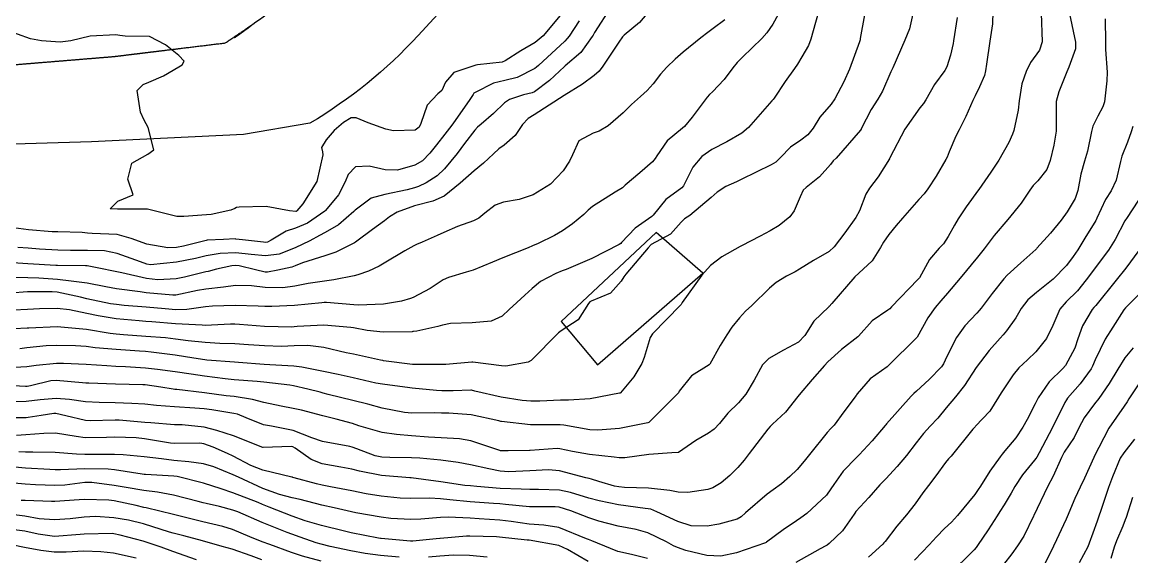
# Model space of a CAD drawing. Header units: metres. Extents: x 307586 to 320046, y 7427249 to 7434250.
# Drawn here: x 319449.4 to 319524.2, y 7429078.9 to 7429114.9 of the extents above; entities that cross this region are included whole.
import ezdxf

# ---------------------------------------------------------------- set-up
doc = ezdxf.new("R2010")
doc.units = ezdxf.units.M
doc.header["$MEASUREMENT"] = 0
for name, color, linetype in [('Curvas de Nivel 1m', 11, 'Continuous'), ('Curvas de Nivel 5m', 15, 'Continuous'), ('Edificações', 30, 'Continuous'), ('Vias Primárias', 230, 'Continuous')]:
    doc.layers.add(name, color=color, linetype=linetype)

msp = doc.modelspace()

# ---------------------------------------------------------------- linework, layer by layer
at = {"layer": 'Curvas de Nivel 1m', "flags": 128}
for points, elevation in [([(319491.911, 7429115.931), (319491.057, 7429114.915), (319490.024, 7429114.078), (319489.908, 7429113.952), (319489.654, 7429113.591), (319488.593, 7429111.971), (319488.331, 7429111.642), (319487.994, 7429111.359), (319487.206, 7429110.766), (319485.973, 7429110), (319483.96, 7429108.699), (319483.552, 7429108.439), (319483.173, 7429108.038), (319482.683, 7429107.301), (319481.932, 7429106.654), (319481.58, 7429106.402), (319481.208, 7429106.057), (319480.548, 7429105.432), (319479.911, 7429104.927), (319478.966, 7429104.084), (319477.894, 7429103.204), (319477.134, 7429102.864), (319475.887, 7429102.558), (319474.731, 7429102.137), (319474.212, 7429101.81), (319473.874, 7429101.558), (319473.058, 7429100.965), (319471.996, 7429100.169), (319471.911, 7429100.111), (319471.852, 7429100.071), (319470.588, 7429099.44), (319469.843, 7429099.179), (319468.345, 7429098.719), (319467.836, 7429098.502), (319467.625, 7429098.432), (319466.685, 7429098.231), (319465.982, 7429098.088), (319465.831, 7429098.094), (319465.165, 7429098.25), (319464.08, 7429098.511), (319463.836, 7429098.54), (319463.585, 7429098.523), (319462.535, 7429098.283), (319461.98, 7429098.139), (319461.83, 7429098.099), (319460.39, 7429097.739), (319459.823, 7429097.636), (319458.584, 7429097.566), (319457.823, 7429097.648), (319456.155, 7429098.03), (319455.829, 7429098.102), (319454.499, 7429098.38), (319453.941, 7429098.495), (319453.834, 7429098.504), (319453.722, 7429098.503), (319451.834, 7429098.526), (319451.715, 7429098.53), (319449.835, 7429098.641), (319448.138, 7429098.757)], 826), ([(319489.136, 7429115.964), (319488.026, 7429114.26), (319487.925, 7429114.08), (319487.874, 7429113.981), (319487.094, 7429112.908), (319486.058, 7429111.999), (319486.026, 7429111.976), (319486.002, 7429111.954), (319484.999, 7429111.004), (319483.976, 7429110.241), (319483.831, 7429110.175), (319483.244, 7429110.037), (319482.289, 7429109.728), (319481.968, 7429109.509), (319481.226, 7429108.791), (319480.388, 7429108.066), (319480.147, 7429107.871), (319479.947, 7429107.661), (319479.258, 7429106.755), (319478.763, 7429106.087), (319477.912, 7429105.055), (319477.422, 7429104.591), (319476.686, 7429104.112), (319476.16, 7429103.858), (319475.899, 7429103.774), (319475.401, 7429103.631), (319473.895, 7429103.314), (319472.974, 7429103.077), (319471.884, 7429102.274), (319471.839, 7429102.215), (319471.806, 7429102.171), (319470.778, 7429101.272), (319469.861, 7429100.75), (319469.494, 7429100.56), (319468.84, 7429100.205), (319467.848, 7429099.728), (319466.765, 7429099.31), (319465.842, 7429099.188), (319464.875, 7429099.287), (319463.844, 7429099.389), (319462.78, 7429099.344), (319461.842, 7429099.179), (319461.133, 7429099.004), (319459.837, 7429098.751), (319458.087, 7429098.588), (319457.836, 7429098.621), (319457.409, 7429098.772), (319455.843, 7429099.35), (319454.991, 7429099.52), (319453.845, 7429099.549), (319452.702, 7429099.544), (319451.845, 7429099.575), (319450.619, 7429099.648), (319449.846, 7429099.702), (319449.155, 7429099.749)], 827), ([(319500.404, 7429115.47), (319500.038, 7429114.803), (319499.643, 7429114.222), (319499.297, 7429113.841), (319498.01, 7429112.596), (319497.643, 7429112.227), (319497.345, 7429111.867), (319496.775, 7429111.089), (319495.978, 7429110.25), (319495.788, 7429110.071), (319495.616, 7429109.885), (319494.598, 7429108.539), (319494.091, 7429107.908), (319493.952, 7429107.791), (319492.916, 7429106.947), (319492.23, 7429105.927), (319492.117, 7429105.742), (319491.927, 7429105.525), (319491.072, 7429104.778), (319490.087, 7429103.948), (319489.992, 7429103.859), (319489.901, 7429103.782), (319489.426, 7429103.485), (319487.888, 7429102.524), (319487.598, 7429102.27), (319487.306, 7429101.986), (319486.531, 7429101.336), (319485.866, 7429100.866), (319485.319, 7429100.55), (319484.22, 7429100.024), (319483.851, 7429099.863), (319483.552, 7429099.735), (319481.843, 7429099.043), (319481.144, 7429098.753), (319479.835, 7429098.231), (319479.364, 7429098.077), (319478.188, 7429097.734), (319477.825, 7429097.56), (319476.938, 7429096.987), (319475.807, 7429096.372), (319475.628, 7429096.3), (319475.023, 7429096.132), (319473.801, 7429095.928), (319472.11, 7429095.856), (319471.8, 7429095.875), (319469.959, 7429096.031), (319469.801, 7429096.037), (319469.638, 7429096.029), (319467.799, 7429095.846), (319466.272, 7429095.762), (319465.798, 7429095.767), (319465.344, 7429095.793), (319463.799, 7429095.834), (319462.283, 7429095.8), (319461.797, 7429095.747), (319460.537, 7429095.561), (319459.795, 7429095.553), (319459.083, 7429095.608), (319457.797, 7429095.72), (319456.31, 7429095.843), (319455.798, 7429095.896), (319455.393, 7429095.961), (319453.802, 7429096.297), (319453.382, 7429096.394), (319451.808, 7429096.733), (319451.456, 7429096.766), (319449.808, 7429096.751), (319449.503, 7429096.739), (319447.805, 7429096.597)], 824), ([(319520.052, 7429115.511), (319520.449, 7429113.586), (319520.446, 7429113.158), (319520.006, 7429111.907), (319519.873, 7429111.592), (319519.327, 7429110.255), (319519.155, 7429109.602), (319519.136, 7429108.774), (319519.156, 7429107.602), (319518.995, 7429106.656), (319518.731, 7429105.608), (319518.518, 7429105.017), (319517.912, 7429104.254), (319517.601, 7429103.93), (319517.382, 7429103.625), (319516.788, 7429102.737), (319515.883, 7429101.64), (319514.971, 7429100.549), (319514.285, 7429099.664), (319513.847, 7429099.094), (319512.686, 7429097.677), (319511.823, 7429096.664), (319511.369, 7429096.142), (319510.985, 7429095.698), (319510.492, 7429095.013), (319509.783, 7429093.71), (319507.806, 7429091.739), (319507.783, 7429091.72), (319507.762, 7429091.705), (319506.602, 7429090.9), (319505.735, 7429089.879), (319505.688, 7429089.806), (319505.656, 7429089.761), (319504.824, 7429088.667), (319504.17, 7429087.775), (319503.955, 7429087.533), (319503.708, 7429087.27), (319502.51, 7429085.798), (319502.154, 7429085.335), (319501.677, 7429084.771), (319501.188, 7429084.297), (319500.641, 7429083.82), (319500.07, 7429083.415), (319499.656, 7429083.118), (319498.196, 7429081.852), (319497.909, 7429081.586), (319497.636, 7429081.43), (319496.402, 7429081.102), (319495.629, 7429080.948), (319494.536, 7429080.984), (319493.634, 7429081.279), (319492.218, 7429081.921), (319491.811, 7429082.094), (319491.645, 7429082.126), (319491.435, 7429082.142), (319489.647, 7429082.399), (319488.344, 7429082.664), (319487.652, 7429082.846), (319486.414, 7429083.234), (319485.657, 7429083.391), (319484.251, 7429083.42), (319483.657, 7429083.419), (319483.074, 7429083.446), (319481.657, 7429083.502), (319480.095, 7429083.629), (319479.659, 7429083.666), (319479.292, 7429083.709), (319477.661, 7429083.951), (319476.487, 7429084.112), (319475.664, 7429084.208), (319475.565, 7429084.219), (319473.665, 7429084.378), (319472.173, 7429084.667), (319471.669, 7429084.79), (319470.914, 7429084.934), (319469.673, 7429085.152), (319468.917, 7429085.443), (319467.856, 7429086.217), (319467.684, 7429086.313), (319467.571, 7429086.335), (319465.683, 7429086.263), (319465.661, 7429086.262), (319463.695, 7429087.041), (319462.558, 7429087.419), (319461.703, 7429087.626), (319460.23, 7429087.78), (319459.705, 7429087.798), (319458.124, 7429087.917), (319457.707, 7429087.954), (319455.971, 7429088.096), (319455.709, 7429088.102), (319454.026, 7429088.067), (319453.708, 7429088.093), (319452.393, 7429088.403), (319451.714, 7429088.552), (319451.573, 7429088.552), (319450.715, 7429088.42), (319449.855, 7429088.284), (319449.711, 7429088.272), (319447.906, 7429088.261)], 817), ([(319514.881, 7429115.658), (319514.855, 7429114.843), (319514.681, 7429113.66), (319514.46, 7429112.116), (319514.386, 7429111.664), (319514.306, 7429111.358), (319513.987, 7429110.594), (319513.681, 7429109.969), (319513.538, 7429109.674), (319513.056, 7429108.585), (319512.6, 7429107.684), (319512.381, 7429107.253), (319511.938, 7429106.196), (319511.79, 7429105.836), (319511.719, 7429105.692), (319511.05, 7429104.564), (319510.493, 7429103.704), (319510.238, 7429103.369), (319509.896, 7429102.984), (319508.787, 7429101.726), (319508.367, 7429101.241), (319507.866, 7429100.622), (319507.5, 7429100.102), (319507.306, 7429099.745), (319506.75, 7429098.845), (319505.835, 7429098.009), (319505.564, 7429097.764), (319504.02, 7429095.983), (319503.846, 7429095.78), (319503.831, 7429095.761), (319503.812, 7429095.742), (319502.82, 7429094.773), (319502.207, 7429093.804), (319501.778, 7429093.368), (319500.766, 7429092.827), (319499.767, 7429092.253), (319499.361, 7429091.836), (319498.782, 7429090.81), (319498.219, 7429089.853), (319497.727, 7429089.275), (319497.02, 7429088.567), (319496.458, 7429087.873), (319496.095, 7429087.491), (319495.703, 7429087.234), (319494.854, 7429086.73), (319493.683, 7429085.934), (319493.659, 7429085.925), (319493.227, 7429085.907), (319491.682, 7429085.795), (319490.059, 7429085.566), (319489.679, 7429085.571), (319489.34, 7429085.616), (319487.681, 7429085.793), (319486.543, 7429085.991), (319485.686, 7429086.173), (319485.502, 7429086.185), (319483.683, 7429086.059), (319483.65, 7429086.054), (319482.215, 7429086.042), (319481.683, 7429086.043), (319481.645, 7429086.05), (319479.692, 7429086.707), (319478.934, 7429086.842), (319477.695, 7429086.921), (319476.845, 7429086.959), (319475.697, 7429087.052), (319474.683, 7429087.146), (319473.7, 7429087.273), (319472.144, 7429087.726), (319471.708, 7429087.869), (319470.602, 7429088.181), (319469.715, 7429088.405), (319468.278, 7429088.771), (319467.72, 7429088.903), (319466.899, 7429089.051), (319465.724, 7429089.306), (319464.971, 7429089.493), (319463.727, 7429089.691), (319463.204, 7429089.751), (319461.729, 7429089.943), (319459.872, 7429090.169), (319459.732, 7429090.18), (319459.613, 7429090.193), (319458.793, 7429090.324), (319457.735, 7429090.483), (319457.581, 7429090.495), (319455.735, 7429090.526), (319453.943, 7429090.594), (319453.735, 7429090.602), (319453.505, 7429090.623), (319451.737, 7429090.786), (319451.386, 7429090.764), (319449.995, 7429090.427), (319449.784, 7429090.378), (319449.732, 7429090.371), (319449.672, 7429090.37), (319448.019, 7429090.456)], 819), ([(319506.258, 7429115.55), (319506.032, 7429114.333), (319505.94, 7429113.846), (319505.923, 7429113.762), (319505.89, 7429113.63), (319505.219, 7429111.772), (319504.836, 7429110.931), (319504.226, 7429109.786), (319503.969, 7429109.424), (319503.225, 7429108.533), (319502.758, 7429107.802), (319502.405, 7429107.348), (319501.945, 7429106.991), (319501.241, 7429106.516), (319500.562, 7429105.824), (319500.241, 7429105.514), (319499.925, 7429105.32), (319498.928, 7429104.835), (319497.91, 7429104.326), (319497.589, 7429104.182), (319496.871, 7429103.87), (319496.287, 7429103.488), (319495.895, 7429103.13), (319494.447, 7429101.902), (319494.095, 7429101.691), (319493.876, 7429101.46), (319493.141, 7429100.64), (319491.853, 7429099.946), (319491.643, 7429099.725), (319490.126, 7429097.947), (319490, 7429097.779), (319489.826, 7429097.469), (319489.107, 7429096.667), (319487.805, 7429096.124), (319487.707, 7429096.078), (319487.623, 7429095.982), (319486.92, 7429094.861), (319485.784, 7429094.133), (319485.595, 7429094.003), (319483.764, 7429092.124), (319483.559, 7429092.023), (319482.05, 7429091.755), (319481.759, 7429091.762), (319479.812, 7429092.02), (319479.762, 7429092.024), (319477.992, 7429091.864), (319477.759, 7429091.854), (319476.029, 7429091.848), (319475.759, 7429091.869), (319473.797, 7429092.115), (319473.762, 7429092.118), (319473.603, 7429092.152), (319471.767, 7429092.549), (319471.287, 7429092.656), (319469.771, 7429093.003), (319468.699, 7429093.133), (319467.772, 7429093.113), (319466.916, 7429093.084), (319465.772, 7429093.11), (319464.701, 7429093.184), (319463.773, 7429093.249), (319462.77, 7429093.283), (319461.773, 7429093.333), (319460.624, 7429093.452), (319459.775, 7429093.565), (319459.103, 7429093.647), (319457.777, 7429093.758), (319456.264, 7429093.869), (319455.778, 7429093.902), (319455.365, 7429093.954), (319453.78, 7429094.21), (319451.794, 7429094.398), (319449.901, 7429094.309), (319449.781, 7429094.301), (319448.023, 7429094.213)], 822), ([(319486.041, 7429115.789), (319484.557, 7429114.022), (319484.018, 7429113.572), (319483.048, 7429113.004), (319482.006, 7429112.336), (319481.808, 7429112.249), (319480.147, 7429112.069), (319480.017, 7429112.055), (319478.538, 7429111.549), (319477.985, 7429110.9), (319477.738, 7429110.34), (319477.457, 7429110.105), (319476.739, 7429109.338), (319476.324, 7429108.116), (319476.205, 7429107.861), (319475.946, 7429107.659), (319474.464, 7429107.623), (319473.947, 7429107.729), (319472.776, 7429108.162), (319471.956, 7429108.502), (319471.632, 7429108.497), (319471.107, 7429108.178), (319470.48, 7429107.65), (319469.935, 7429107.015), (319469.631, 7429106.491), (319469.688, 7429106.194), (319469.717, 7429105.989), (319469.299, 7429104.199), (319468.359, 7429102.685), (319467.949, 7429102.219), (319467.914, 7429102.188), (319467.882, 7429102.181), (319467.455, 7429102.224), (319465.886, 7429102.517), (319464.081, 7429102.463), (319463.885, 7429102.445), (319463.769, 7429102.386), (319463.508, 7429102.274), (319462.187, 7429101.978), (319461.878, 7429101.948), (319460.338, 7429101.843), (319459.876, 7429101.838), (319457.883, 7429102.34), (319455.907, 7429102.335), (319455.883, 7429102.34), (319455.864, 7429102.342), (319455.371, 7429102.368), (319455.888, 7429102.863), (319456.934, 7429103.308), (319456.562, 7429104.353), (319456.837, 7429105.427), (319457.92, 7429106.041), (319458.325, 7429106.334), (319457.946, 7429107.847), (319457.675, 7429108.343), (319457.43, 7429108.874), (319457.185, 7429110.348), (319457.588, 7429110.735), (319457.981, 7429110.894), (319458.981, 7429111.333), (319459.997, 7429111.926), (319460.238, 7429112.069), (319460.363, 7429112.306), (319460.007, 7429112.704), (319459.113, 7429113.423), (319458.019, 7429113.985), (319456.375, 7429114), (319456.02, 7429114.043), (319455.748, 7429114.092), (319454.019, 7429114.004), (319452.731, 7429113.687), (319452.011, 7429113.593), (319450.753, 7429113.681), (319450.014, 7429113.821), (319448.26, 7429114.456)], 829), ([(319518.125, 7429115.545), (319518.193, 7429113.617), (319518.017, 7429113.054), (319517.418, 7429112.217), (319517.116, 7429111.629), (319516.843, 7429110.778), (319516.663, 7429109.633), (319516.595, 7429109.006), (319516.289, 7429107.637), (319516.199, 7429107.389), (319515.945, 7429106.837), (319515.289, 7429105.65), (319514.741, 7429104.837), (319513.933, 7429103.67), (319513.902, 7429103.628), (319513.081, 7429102.488), (319512.54, 7429101.683), (319512.297, 7429101.265), (319511.865, 7429100.491), (319511.548, 7429100.003), (319511.266, 7429099.696), (319510.611, 7429098.937), (319509.929, 7429097.709), (319509.891, 7429097.651), (319509.832, 7429097.587), (319508.041, 7429095.737), (319507.934, 7429095.616), (319507.81, 7429095.517), (319506.739, 7429094.81), (319505.819, 7429093.76), (319505.801, 7429093.741), (319505.783, 7429093.729), (319504.665, 7429092.88), (319503.765, 7429092.031), (319503.527, 7429091.784), (319502.695, 7429090.849), (319501.814, 7429089.809), (319501.732, 7429089.704), (319500.892, 7429088.648), (319500.024, 7429087.827), (319499.863, 7429087.677), (319499.71, 7429087.495), (319498.46, 7429085.848), (319498.122, 7429085.417), (319497.679, 7429084.905), (319497.15, 7429084.383), (319496.562, 7429083.871), (319495.998, 7429083.539), (319495.658, 7429083.437), (319494.327, 7429083.222), (319493.656, 7429083.247), (319493.106, 7429083.356), (319491.659, 7429083.53), (319490.041, 7429083.564), (319489.659, 7429083.602), (319489.368, 7429083.662), (319488.306, 7429083.97), (319487.814, 7429084.127), (319487.665, 7429084.162), (319487.431, 7429084.216), (319485.67, 7429084.691), (319484.928, 7429084.75), (319483.67, 7429084.683), (319482.257, 7429084.629), (319481.669, 7429084.669), (319480.902, 7429084.826), (319479.673, 7429085.099), (319478.842, 7429085.25), (319477.676, 7429085.397), (319476.253, 7429085.539), (319475.677, 7429085.572), (319474.234, 7429085.578), (319473.678, 7429085.611), (319473.242, 7429085.71), (319472.01, 7429086.165), (319471.685, 7429086.289), (319471.523, 7429086.334), (319469.69, 7429086.669), (319468.979, 7429086.916), (319467.701, 7429087.402), (319466.247, 7429087.692), (319465.706, 7429087.796), (319464.553, 7429088.252), (319463.959, 7429088.501), (319463.716, 7429088.562), (319462.224, 7429088.791), (319461.719, 7429088.863), (319461.093, 7429088.923), (319459.72, 7429089.005), (319458.496, 7429089.104), (319457.721, 7429089.175), (319456.839, 7429089.232), (319455.722, 7429089.273), (319454.639, 7429089.294), (319453.722, 7429089.341), (319452.631, 7429089.494), (319451.725, 7429089.577), (319450.665, 7429089.479), (319449.722, 7429089.363), (319448.614, 7429089.339)], 818), ([(319503.16, 7429115.799), (319502.916, 7429114.925), (319502.609, 7429113.804), (319502.451, 7429113.374), (319502.011, 7429112.605), (319501.707, 7429112.112), (319501.51, 7429111.815), (319500.875, 7429110.936), (319500.132, 7429109.828), (319500.062, 7429109.739), (319499.971, 7429109.641), (319498.4, 7429107.853), (319497.949, 7429107.454), (319496.937, 7429106.876), (319495.938, 7429106.368), (319495.266, 7429105.89), (319494.662, 7429105.159), (319494.033, 7429103.908), (319493.902, 7429103.768), (319492.833, 7429102.981), (319491.973, 7429101.929), (319491.93, 7429101.881), (319491.882, 7429101.845), (319490.756, 7429101.055), (319489.855, 7429100.078), (319489.795, 7429100.01), (319489.695, 7429099.952), (319487.843, 7429099.014), (319486.111, 7429098.273), (319485.835, 7429098.169), (319485.414, 7429098.006), (319484.394, 7429097.451), (319483.817, 7429096.995), (319483.321, 7429096.524), (319482.784, 7429096.04), (319482.281, 7429095.563), (319481.794, 7429095.113), (319481.059, 7429094.788), (319479.789, 7429094.674), (319478.309, 7429094.613), (319477.787, 7429094.507), (319477.464, 7429094.425), (319476.038, 7429094.117), (319475.825, 7429094.077), (319475.782, 7429094.075), (319475.735, 7429094.073), (319473.782, 7429094.032), (319472.697, 7429094.161), (319471.785, 7429094.33), (319471.595, 7429094.361), (319469.786, 7429094.51), (319467.982, 7429094.414), (319467.785, 7429094.392), (319467.621, 7429094.385), (319465.785, 7429094.411), (319464.086, 7429094.566), (319463.786, 7429094.584), (319463.481, 7429094.578), (319461.785, 7429094.499), (319461.576, 7429094.502), (319459.786, 7429094.606), (319458.18, 7429094.728), (319457.787, 7429094.762), (319457.335, 7429094.797), (319455.789, 7429094.948), (319454.556, 7429095.143), (319453.792, 7429095.309), (319452.644, 7429095.552), (319451.795, 7429095.633), (319450.603, 7429095.614), (319449.794, 7429095.577), (319448.874, 7429095.525)], 823), ([(319522.445, 7429115.168), (319522.464, 7429113.566), (319522.479, 7429113.105), (319522.583, 7429111.564), (319522.568, 7429110.991), (319522.404, 7429109.566), (319522.303, 7429109.233), (319521.963, 7429108.615), (319521.608, 7429107.922), (319521.523, 7429107.574), (319521.27, 7429106.247), (319521.053, 7429105.579), (319520.806, 7429104.695), (319520.608, 7429103.583), (319520.431, 7429103.051), (319519.889, 7429102.16), (319519.475, 7429101.596), (319518.76, 7429100.717), (319517.854, 7429099.699), (319517.816, 7429099.658), (319517.775, 7429099.621), (319516.762, 7429098.713), (319515.835, 7429097.874), (319515.618, 7429097.642), (319514.83, 7429096.643), (319514.086, 7429095.657), (319513.966, 7429095.503), (319513.808, 7429095.331), (319512.994, 7429094.472), (319512.417, 7429093.68), (319511.77, 7429092.397), (319511.558, 7429091.899), (319511.413, 7429091.693), (319510.594, 7429090.858), (319509.738, 7429090.056), (319509.554, 7429089.894), (319509.374, 7429089.715), (319507.714, 7429087.86), (319507.659, 7429087.795), (319507.612, 7429087.741), (319506.744, 7429086.709), (319505.861, 7429085.758), (319505.777, 7429085.674), (319505.69, 7429085.593), (319504.79, 7429084.655), (319504.151, 7429083.775), (319503.964, 7429083.473), (319503.656, 7429083.04), (319502.332, 7429081.8), (319501.929, 7429081.515), (319501.636, 7429081.325), (319500.736, 7429080.709), (319499.613, 7429079.867), (319499.595, 7429079.849), (319499.558, 7429079.831), (319497.606, 7429079.153), (319496.537, 7429078.937), (319495.604, 7429078.976), (319494.176, 7429079.325), (319493.609, 7429079.508), (319493.34, 7429079.634), (319492.874, 7429079.911), (319491.622, 7429080.514), (319490.825, 7429080.738), (319489.628, 7429080.962), (319488.306, 7429081.297), (319487.636, 7429081.522), (319486.42, 7429081.992), (319485.645, 7429082.24), (319485.383, 7429082.266), (319483.645, 7429082.265), (319482.025, 7429082.422), (319481.647, 7429082.458), (319481.217, 7429082.484), (319479.648, 7429082.604), (319478.282, 7429082.723), (319477.65, 7429082.798), (319476.905, 7429082.853), (319475.65, 7429082.831), (319474.931, 7429082.846), (319473.651, 7429082.975), (319472.64, 7429083.142), (319471.655, 7429083.343), (319470.237, 7429083.604), (319469.658, 7429083.724), (319469.281, 7429083.818), (319467.768, 7429084.218), (319467.689, 7429084.246), (319467.663, 7429084.255), (319467.619, 7429084.265), (319465.668, 7429084.732), (319464.864, 7429085.055), (319463.677, 7429085.668), (319463.274, 7429085.862), (319462.315, 7429086.281), (319461.686, 7429086.515), (319461.426, 7429086.554), (319459.686, 7429086.533), (319459.448, 7429086.552), (319457.69, 7429086.845), (319457.134, 7429086.903), (319455.692, 7429086.948), (319455.124, 7429086.936), (319453.691, 7429086.916), (319453.086, 7429086.995), (319451.695, 7429087.223), (319450.906, 7429087.206), (319449.693, 7429087.107), (319449.05, 7429087.082)], 816), ([(319509.525, 7429115.718), (319509.251, 7429114.506), (319508.945, 7429113.726), (319508.13, 7429111.864), (319508.072, 7429111.739), (319508.049, 7429111.693), (319508.001, 7429111.589), (319507.437, 7429110.29), (319507.118, 7429109.749), (319506.671, 7429109.048), (319506.009, 7429107.759), (319505.99, 7429107.722), (319505.952, 7429107.655), (319504.307, 7429105.784), (319504.123, 7429105.594), (319503.926, 7429105.356), (319503.19, 7429104.521), (319502.284, 7429103.806), (319502.095, 7429103.614), (319501.897, 7429103.175), (319501.481, 7429102.22), (319501.19, 7429101.817), (319500.464, 7429101.234), (319499.869, 7429100.877), (319499.186, 7429100.517), (319497.924, 7429099.859), (319497.853, 7429099.824), (319496.603, 7429099.115), (319495.839, 7429098.527), (319495.251, 7429097.889), (319493.936, 7429096.03), (319493.858, 7429095.909), (319493.837, 7429095.885), (319493.812, 7429095.856), (319491.932, 7429093.928), (319491.78, 7429093.673), (319491.365, 7429092.335), (319491.215, 7429091.935), (319490.673, 7429091.017), (319489.773, 7429089.95), (319489.749, 7429089.933), (319489.733, 7429089.925), (319489.705, 7429089.923), (319487.729, 7429089.545), (319486.278, 7429089.444), (319485.727, 7429089.449), (319484.347, 7429089.394), (319483.727, 7429089.393), (319483.139, 7429089.441), (319481.729, 7429089.667), (319479.955, 7429090.068), (319479.734, 7429090.119), (319479.679, 7429090.125), (319478.502, 7429090.088), (319477.733, 7429090.083), (319477.375, 7429090.104), (319475.735, 7429090.264), (319475.576, 7429090.282), (319473.739, 7429090.524), (319473.281, 7429090.605), (319471.745, 7429090.951), (319470.75, 7429091.178), (319469.751, 7429091.395), (319468.292, 7429091.674), (319467.756, 7429091.747), (319466.148, 7429091.845), (319465.757, 7429091.87), (319464.035, 7429091.99), (319463.759, 7429092.01), (319461.895, 7429092.155), (319461.761, 7429092.171), (319461.021, 7429092.297), (319459.765, 7429092.494), (319458.128, 7429092.696), (319457.767, 7429092.73), (319457.352, 7429092.759), (319455.768, 7429092.863), (319454.371, 7429092.99), (319453.763, 7429093.064), (319453.036, 7429093.125), (319451.764, 7429093.147), (319451.067, 7429093.113), (319449.761, 7429092.987), (319449.275, 7429092.923)], 821), ([(319486.982, 7429115.042), (319486.316, 7429113.997), (319486.186, 7429113.834), (319486.02, 7429113.671), (319484.259, 7429112.026), (319484.125, 7429111.904), (319484, 7429111.815), (319482.81, 7429111.223), (319481.987, 7429111.015), (319481.21, 7429110.832), (319479.975, 7429110.208), (319479.895, 7429110.15), (319479.836, 7429110.072), (319479.617, 7429109.723), (319478.469, 7429108.092), (319478.255, 7429107.788), (319477.942, 7429107.382), (319477.369, 7429106.668), (319476.934, 7429106.11), (319476.432, 7429105.601), (319475.915, 7429105.301), (319474.744, 7429104.971), (319473.911, 7429104.984), (319472.83, 7429105.245), (319471.913, 7429105.199), (319471.414, 7429104.668), (319471.218, 7429104.177), (319470.763, 7429103.312), (319469.883, 7429102.234), (319469.837, 7429102.191), (319468.679, 7429101.4), (319467.865, 7429101.056), (319467.228, 7429100.86), (319466.219, 7429100.236), (319465.977, 7429100.114), (319465.851, 7429100.093), (319465.714, 7429100.105), (319464.303, 7429100.263), (319463.854, 7429100.321), (319463.802, 7429100.323), (319463.02, 7429100.278), (319461.906, 7429100.236), (319461.852, 7429100.227), (319460.307, 7429099.846), (319459.847, 7429099.757), (319459.262, 7429099.733), (319457.849, 7429099.978), (319456.801, 7429100.351), (319455.857, 7429100.627), (319454.157, 7429100.686), (319453.856, 7429100.708), (319453.482, 7429100.768), (319451.857, 7429100.797), (319451.467, 7429100.803), (319449.858, 7429100.941), (319448.531, 7429101.121)], 828), ([(319525.071, 7429103.532), (319523.884, 7429101.705), (319523.819, 7429101.615), (319523.782, 7429101.551), (319523.125, 7429100.296), (319522.666, 7429099.562), (319521.842, 7429098.475), (319521.451, 7429097.96), (319521.178, 7429097.577), (319520.577, 7429096.831), (319519.818, 7429096.089), (319519.393, 7429095.596), (319518.912, 7429094.487), (319518.501, 7429093.609), (319517.774, 7429092.719), (319517.211, 7429092.183), (319516.64, 7429091.631), (319516.239, 7429091.152), (319515.745, 7429090.416), (319515.443, 7429089.938), (319515.268, 7429089.645), (319514.67, 7429088.704), (319513.713, 7429087.692), (319513.682, 7429087.66), (319513.539, 7429087.491), (319512.06, 7429085.684), (319511.885, 7429085.492), (319511.686, 7429085.244), (319511.028, 7429084.341), (319510.538, 7429083.701), (319510.163, 7429083.2), (319509.651, 7429082.47), (319509.048, 7429081.719), (319508.401, 7429080.959), (319507.616, 7429079.93), (319507.533, 7429079.822), (319507.457, 7429079.742), (319506.491, 7429078.865)], 814), ([(319524.725, 7429099.537), (319523.841, 7429098.345), (319523.202, 7429097.549), (319521.816, 7429095.848), (319521.687, 7429095.699), (319521.582, 7429095.572), (319520.912, 7429094.463), (319520.618, 7429093.582), (319520.401, 7429092.959), (319519.765, 7429091.787), (319519.596, 7429091.593), (319518.668, 7429090.687), (319517.94, 7429089.617), (319517.729, 7429089.215), (319517.194, 7429088.15), (319516.91, 7429087.628), (319516.422, 7429086.917), (319515.697, 7429086.031), (319515.514, 7429085.823), (319515.368, 7429085.643), (319514.667, 7429084.661), (319514.037, 7429083.656), (319513.895, 7429083.423), (319513.657, 7429083.085), (319512.489, 7429081.677), (319512.085, 7429081.235), (319511.629, 7429080.789), (319511.076, 7429080.241), (319510.574, 7429079.7), (319510.114, 7429079.199), (319509.602, 7429078.662)], 813), ([(319524.745, 7429096.609), (319523.814, 7429095.682), (319523.7, 7429095.542), (319522.961, 7429094.387), (319522.451, 7429093.56), (319521.769, 7429092.168), (319521.6, 7429091.736), (319521.514, 7429091.572), (319520.763, 7429090.565), (319519.905, 7429089.588), (319519.833, 7429089.487), (319519.73, 7429089.292), (319518.902, 7429087.602), (319517.992, 7429085.911), (319517.834, 7429085.618), (319517.782, 7429085.528), (319517.69, 7429085.401), (319516.877, 7429084.426), (319516.365, 7429083.633), (319516.116, 7429083.177), (319515.651, 7429082.402), (319515.352, 7429081.937), (319515.17, 7429081.645), (319514.572, 7429080.707), (319513.848, 7429079.658), (319513.748, 7429079.522), (319513.61, 7429079.367), (319511.902, 7429077.685)], 812), ([(319524.337, 7429092.975), (319523.771, 7429092.309), (319523.299, 7429091.547), (319522.728, 7429090.575), (319522.017, 7429089.566), (319521.729, 7429089.216), (319521.025, 7429088.272), (319520.669, 7429087.58), (319520.357, 7429086.933), (319519.696, 7429085.945), (319519.5, 7429085.593), (319518.943, 7429084.332), (319518.569, 7429083.606), (319517.643, 7429081.669), (319517.628, 7429081.635), (319516.962, 7429080.288), (319516.548, 7429079.631), (319516.153, 7429079.089), (319515.6, 7429078.367)], 811), ([(319524.416, 7429086.823), (319523.697, 7429085.903), (319523.472, 7429085.543), (319522.948, 7429084.276), (319522.684, 7429083.555), (319522.172, 7429082.086), (319521.994, 7429081.565), (319521.903, 7429081.302), (319521.627, 7429080.493), (319521.372, 7429079.817), (319521.276, 7429079.573), (319520.691, 7429078.491)], 809), ([(319487.599, 7429078.576), (319486.211, 7429079.39), (319485.609, 7429079.646), (319483.628, 7429080.005), (319483.613, 7429080.007), (319483.496, 7429080.022), (319481.616, 7429080.225), (319481.428, 7429080.24), (319479.616, 7429080.289), (319479.405, 7429080.284), (319477.613, 7429080.131), (319477.587, 7429080.126), (319477.352, 7429080.103), (319475.779, 7429079.951), (319475.611, 7429079.951), (319473.636, 7429080.117), (319473.613, 7429080.118), (319473.594, 7429080.121), (319473.471, 7429080.142), (319471.618, 7429080.514), (319471.179, 7429080.615), (319469.625, 7429081.01), (319468.516, 7429081.32), (319467.634, 7429081.629), (319466.099, 7429082.235), (319465.645, 7429082.421), (319465.343, 7429082.546), (319463.652, 7429083.205), (319462.858, 7429083.475), (319461.659, 7429083.855), (319459.89, 7429084.308), (319459.663, 7429084.339), (319457.764, 7429084.438), (319457.664, 7429084.448), (319457.541, 7429084.464), (319455.667, 7429084.747), (319455.241, 7429084.791), (319453.667, 7429084.831), (319452.022, 7429084.76), (319451.666, 7429084.753), (319451.308, 7429084.772), (319449.667, 7429084.879), (319448.219, 7429085.002)], 814), ([(319474.866, 7429078.861), (319473.601, 7429078.981), (319472.567, 7429079.12), (319471.604, 7429079.296), (319470.196, 7429079.595), (319469.608, 7429079.733), (319469.252, 7429079.838), (319468.177, 7429080.212), (319467.616, 7429080.416), (319467.309, 7429080.532), (319465.627, 7429081.196), (319463.981, 7429081.914), (319463.64, 7429082.038), (319462.741, 7429082.274), (319461.843, 7429082.485), (319461.645, 7429082.537), (319461.31, 7429082.629), (319459.65, 7429083.04), (319458.576, 7429083.25), (319457.653, 7429083.37), (319456.444, 7429083.563), (319455.653, 7429083.701), (319454.134, 7429083.897), (319453.656, 7429083.894), (319452.322, 7429083.73), (319451.652, 7429083.695), (319450.337, 7429083.739), (319449.653, 7429083.786), (319448.18, 7429083.927)], 813), ([(319469.597, 7429078.586), (319468.33, 7429078.939), (319467.603, 7429079.18), (319466.133, 7429079.71), (319465.61, 7429079.908), (319464.797, 7429080.248), (319463.62, 7429080.723), (319462.967, 7429080.926), (319461.627, 7429081.257), (319460.365, 7429081.57), (319459.634, 7429081.748), (319457.792, 7429082.186), (319457.641, 7429082.226), (319457.135, 7429082.345), (319455.637, 7429082.663), (319455.295, 7429082.707), (319453.638, 7429082.747), (319453.293, 7429082.73), (319451.636, 7429082.63), (319451.419, 7429082.629), (319449.637, 7429082.681), (319449.375, 7429082.696)], 812), ([(319524.297, 7429082.893), (319523.863, 7429081.538), (319523.804, 7429081.375), (319523.634, 7429080.956), (319523.204, 7429079.961), (319523.055, 7429079.548), (319522.824, 7429078.77)], 808), ([(319465.597, 7429078.693), (319464.889, 7429078.958), (319463.604, 7429079.397), (319462.932, 7429079.596), (319461.61, 7429079.958), (319460.334, 7429080.303), (319459.616, 7429080.486), (319459.374, 7429080.556), (319457.624, 7429081.108), (319456.606, 7429081.367), (319455.625, 7429081.527), (319454.396, 7429081.601), (319453.625, 7429081.567), (319452.688, 7429081.459), (319451.623, 7429081.375), (319450.597, 7429081.446), (319449.625, 7429081.621), (319448.903, 7429081.718)], 811), ([(319457.138, 7429078.804), (319455.601, 7429079.135), (319454.744, 7429079.226), (319453.602, 7429079.261), (319452.408, 7429079.204), (319451.601, 7429079.196), (319450.709, 7429079.312), (319449.604, 7429079.524), (319448.834, 7429079.67)], 809), ([(319480.783, 7429078.876), (319479.602, 7429078.978), (319478.513, 7429078.997), (319477.601, 7429078.937), (319476.832, 7429078.876)], 813)]:
    msp.add_lwpolyline(points, dxfattribs=dict(at, elevation=elevation))
at = {"layer": 'Curvas de Nivel 5m', "flags": 128}
for points, elevation in [([(319496.8, 7429115.114), (319496.033, 7429114.525), (319495.663, 7429114.251), (319495.182, 7429113.893), (319494.013, 7429112.925), (319493.473, 7429112.45), (319492.905, 7429111.921), (319492.479, 7429111.442), (319491.986, 7429110.794), (319491.582, 7429110.33), (319491.131, 7429109.938), (319490.523, 7429109.388), (319489.962, 7429108.82), (319488.954, 7429107.965), (319488.328, 7429107.593), (319487.945, 7429107.453), (319486.979, 7429106.948), (319486.539, 7429105.994), (319486.348, 7429105.567), (319485.912, 7429104.911), (319485.063, 7429104.013), (319483.896, 7429103.296), (319482.947, 7429102.985), (319481.891, 7429102.81), (319481.335, 7429102.609), (319480.636, 7429102.062), (319480.225, 7429101.72), (319479.875, 7429101.55), (319478.794, 7429101.161), (319477.863, 7429100.754), (319477.414, 7429100.55), (319476.4, 7429100.115), (319476.025, 7429099.945), (319475.85, 7429099.859), (319475.235, 7429099.517), (319473.838, 7429098.692), (319473.498, 7429098.492), (319472.791, 7429098.16), (319472.081, 7429097.916), (319471.828, 7429097.845), (319470.443, 7429097.564), (319469.822, 7429097.479), (319468.716, 7429097.311), (319467.817, 7429097.15), (319467.005, 7429097.039), (319465.815, 7429097.043), (319464.909, 7429097.161), (319463.817, 7429097.189), (319463.011, 7429097.082), (319461.813, 7429096.931), (319461.265, 7429096.842), (319459.806, 7429096.538), (319459.59, 7429096.53), (319457.808, 7429096.696), (319457.401, 7429096.752), (319455.812, 7429096.97), (319455.08, 7429097.105), (319453.817, 7429097.334), (319452.752, 7429097.468), (319451.821, 7429097.583), (319450.572, 7429097.672), (319449.822, 7429097.694), (319448.55, 7429097.721)], 825), ([(319512.474, 7429115.259), (319512.233, 7429113.688), (319512.2, 7429113.509), (319512.013, 7429112.727), (319511.773, 7429111.924), (319511.65, 7429111.694), (319510.953, 7429110.736), (319510.359, 7429109.706), (319510.211, 7429109.467), (319509.967, 7429109.161), (319508.943, 7429107.725), (319507.934, 7429105.806), (319507.913, 7429105.76), (319507.903, 7429105.74), (319507.144, 7429104.519), (319506.561, 7429103.753), (319506.311, 7429103.344), (319505.888, 7429102.231), (319505.647, 7429101.764), (319504.902, 7429100.74), (319504.176, 7429099.785), (319503.85, 7429099.489), (319502.779, 7429098.865), (319501.838, 7429098.278), (319501.543, 7429098.105), (319500.96, 7429097.819), (319500.266, 7429097.388), (319499.825, 7429097), (319498.633, 7429095.848), (319498.212, 7429095.448), (319497.8, 7429095.016), (319497.289, 7429094.366), (319496.953, 7429093.868), (319496.503, 7429093.145), (319495.797, 7429091.88), (319495.784, 7429091.858), (319495.762, 7429091.844), (319494.557, 7429091.086), (319493.735, 7429090.055), (319493.685, 7429089.949), (319493.647, 7429089.901), (319491.713, 7429087.969), (319491.69, 7429087.954), (319491.615, 7429087.931), (319490.054, 7429087.6), (319489.707, 7429087.546), (319488.245, 7429087.432), (319487.705, 7429087.461), (319485.95, 7429087.757), (319485.71, 7429087.781), (319483.938, 7429087.79), (319483.71, 7429087.8), (319481.754, 7429088.008), (319481.712, 7429088.015), (319481.58, 7429088.051), (319479.717, 7429088.455), (319478.198, 7429088.574), (319477.718, 7429088.58), (319477.233, 7429088.589), (319475.718, 7429088.584), (319475.219, 7429088.624), (319473.721, 7429088.923), (319472.742, 7429089.173), (319471.726, 7429089.436), (319470.07, 7429089.846), (319469.73, 7429089.931), (319469.523, 7429089.986), (319468.697, 7429090.206), (319467.736, 7429090.426), (319467.493, 7429090.466), (319465.739, 7429090.661), (319465.282, 7429090.705), (319463.741, 7429090.824), (319463.133, 7429090.885), (319461.745, 7429091.063), (319460.846, 7429091.2), (319459.749, 7429091.355), (319458.565, 7429091.514), (319457.752, 7429091.61), (319456.397, 7429091.71), (319455.753, 7429091.731), (319455.147, 7429091.763), (319453.748, 7429091.849), (319452.231, 7429091.922), (319451.748, 7429091.925), (319450.381, 7429091.789), (319449.746, 7429091.712), (319448.956, 7429091.652)], 820), ([(319524.318, 7429107.906), (319524.194, 7429107.546), (319523.946, 7429106.859), (319523.584, 7429105.906), (319523.488, 7429105.554), (319523.189, 7429104.282), (319522.848, 7429103.561), (319522.483, 7429102.978), (319521.884, 7429101.719), (319521.838, 7429101.615), (319521.816, 7429101.571), (319521.071, 7429100.372), (319520.599, 7429099.583), (319520.302, 7429099.132), (319519.842, 7429098.525), (319518.934, 7429097.603), (319517.824, 7429096.71), (319517.232, 7429096.213), (319516.789, 7429095.63), (319516.431, 7429095.006), (319515.79, 7429094.139), (319515.566, 7429093.863), (319515.371, 7429093.644), (319514.624, 7429092.802), (319513.763, 7429091.66), (319512.977, 7429090.439), (319512.353, 7429089.681), (319511.725, 7429088.933), (319511.166, 7429088.248), (319510.655, 7429087.701), (319510.2, 7429087.213), (319509.702, 7429086.574), (319509.05, 7429085.72), (319508.43, 7429084.98), (319507.669, 7429084.159), (319507.462, 7429083.946), (319507.265, 7429083.744), (319506.511, 7429082.895), (319505.645, 7429081.942), (319505.565, 7429081.839), (319505.519, 7429081.761), (319504.748, 7429080.647), (319503.841, 7429079.778), (319503.711, 7429079.68), (319503.611, 7429079.62), (319503.246, 7429079.422), (319501.6, 7429078.507)], 815), ([(319524.715, 7429090.563), (319524.054, 7429089.537), (319523.935, 7429089.334), (319523.728, 7429089.04), (319522.704, 7429087.555), (319521.693, 7429085.614), (319521.68, 7429085.584), (319521.056, 7429084.193), (319520.763, 7429083.579), (319520.409, 7429082.829), (319519.883, 7429081.588), (319519.811, 7429081.418), (319519.635, 7429081.038), (319519.176, 7429080.041), (319518.973, 7429079.6), (319518.371, 7429078.379)], 810), ([(319491.601, 7429078.774), (319490.509, 7429079.036), (319489.606, 7429079.245), (319489.11, 7429079.459), (319487.843, 7429079.977), (319487.614, 7429080.056), (319487.486, 7429080.111), (319485.626, 7429080.867), (319484.609, 7429081.029), (319483.629, 7429081.1), (319482.407, 7429081.263), (319481.632, 7429081.352), (319480.249, 7429081.448), (319479.634, 7429081.487), (319478.165, 7429081.562), (319477.635, 7429081.552), (319476.314, 7429081.432), (319475.632, 7429081.404), (319474.284, 7429081.483), (319473.634, 7429081.568), (319471.944, 7429081.86), (319471.639, 7429081.922), (319470.481, 7429082.182), (319469.645, 7429082.375), (319468.184, 7429082.748), (319467.649, 7429082.871), (319466.785, 7429083.096), (319465.656, 7429083.506), (319464.03, 7429084.256), (319463.665, 7429084.424), (319462.353, 7429084.963), (319461.672, 7429085.164), (319460.683, 7429085.289), (319459.674, 7429085.392), (319458.845, 7429085.493), (319457.676, 7429085.64), (319456.257, 7429085.774), (319455.677, 7429085.798), (319454.257, 7429085.794), (319453.677, 7429085.787), (319453.097, 7429085.808), (319451.678, 7429085.934), (319450.16, 7429085.943), (319449.678, 7429085.956), (319449.219, 7429085.978)], 815), ([(319461.198, 7429078.693), (319459.602, 7429079.246), (319458.814, 7429079.531), (319457.609, 7429079.941), (319456.058, 7429080.356), (319455.614, 7429080.443), (319455.524, 7429080.451), (319453.613, 7429080.407), (319453.345, 7429080.384), (319451.611, 7429080.26), (319450.519, 7429080.421), (319449.615, 7429080.615), (319447.977, 7429080.816)], 810)]:
    msp.add_lwpolyline(points, dxfattribs=dict(at, elevation=elevation))
at = {"layer": 'Edificações'}
msp.add_lwpolyline([(319495.326, 7429098.025), (319492.189, 7429100.75), (319485.78, 7429094.756), (319488.235, 7429091.827), (319495.326, 7429098.025)], dxfattribs=at)
at = {"layer": 'Vias Primárias', "elevation": 5.213}
msp.add_lwpolyline([(319529.502, 7429141.731, 0.236808), (319521.93, 7429146.377), (319513.673, 7429145.51), (319508.008, 7429144.366, 0.132714), (319501.881, 7429141.305), (319494.489, 7429134.306), (319487.963, 7429126.916), (319476.131, 7429114.043, -0.07334), (319468.836, 7429108.13), (319464.362, 7429107.372), (319454.126, 7429106.87), (319435.439, 7429106.316), (319424.013, 7429105.605), (319404.826, 7429102.135), (319386.393, 7429096.647), (319374.136, 7429095.136), (319355.906, 7429095.262), (319342.259, 7429095.328, -0.057676), (319329.201, 7429096.903, -0.063358), (319318.53, 7429100.942, -0.05644)], format="xyb", dxfattribs=at)
msp.add_lwpolyline([(319529.502, 7429141.731, 0.236808), (319521.93, 7429146.377), (319513.673, 7429145.51), (319508.008, 7429144.366, 0.132714), (319501.881, 7429141.305), (319494.489, 7429134.306), (319487.963, 7429126.916), (319476.131, 7429114.043, -0.07334), (319468.836, 7429108.13), (319464.362, 7429107.372), (319454.126, 7429106.87), (319435.439, 7429106.316), (319424.013, 7429105.605), (319404.826, 7429102.135), (319386.393, 7429096.647), (319374.136, 7429095.136), (319355.906, 7429095.262), (319342.259, 7429095.328, -0.057676), (319329.201, 7429096.903, -0.063358), (319318.53, 7429100.942, -0.05644)], format="xyb", dxfattribs=at)
at = {"layer": 'Vias Primárias'}
msp.add_rational_spline([(319660.688, 7429095.239, 808.64), (319656.49, 7429096.541, 808.64), (319652.291, 7429097.844, 808.64), (319648.844, 7429098.697, 808.64), (319645.397, 7429099.549, 808.64), (319640.571, 7429099.976, 808.64), (319635.744, 7429100.402, 808.64), (319628.77, 7429100.368, 808.64), (319621.795, 7429100.334, 808.64), (319615.091, 7429100.465, 808.64), (319608.388, 7429100.597, 808.64), (319602.183, 7429101.056, 808.64), (319595.977, 7429101.515, 808.64), (319585.396, 7429102.961, 808.64), (319574.814, 7429104.407, 808.64), (319570.899, 7429104.869, 808.64), (319566.984, 7429105.331, 808.64), (319560.155, 7429108.061, 808.64), (319554.18, 7429112.349, 808.64), (319552.341, 7429113.628, 808.64), (319550.503, 7429114.907, 808.64), (319548.885, 7429116.566, 404.32), (319547.268, 7429118.225), (319545.396, 7429121.93), (319543.525, 7429125.636), (319540.238, 7429131.681), (319536.952, 7429137.726), (319534.88, 7429141.213), (319532.808, 7429144.7), (319530.968, 7429146.666), (319529.127, 7429148.631), (319527.634, 7429149.444), (319526.141, 7429150.256), (319523.067, 7429150.714), (319519.994, 7429151.172), (319517.972, 7429151.091), (319515.949, 7429151.011), (319513.038, 7429150.472), (319510.126, 7429149.933), (319506.914, 7429149.094), (319503.701, 7429148.255), (319501.437, 7429146.827), (319499.172, 7429145.4), (319496.526, 7429142.917), (319493.88, 7429140.434), (319488.439, 7429135.017), (319482.998, 7429129.6), (319477.388, 7429124.47), (319471.778, 7429119.34), (319467.455, 7429116.433), (319463.131, 7429113.525), (319459.371, 7429113.066), (319455.61, 7429112.608), (319450.176, 7429112.162), (319444.741, 7429111.716), (319440.059, 7429111.274), (319435.378, 7429110.833), (319434.156, 7429110.747), (319432.934, 7429110.661)], [1, 1, 1, 1, 1, 1, 1, 1, 1, 1, 1, 1, 1, 1, 1, 1, 1, 0.992676873745, 1, 1, 1, 1, 1, 1, 1, 1, 1, 1, 1, 1, 1, 1, 1, 1, 1, 1, 1, 1, 1, 1, 1, 1, 1, 1, 1, 1, 1, 1, 1, 1, 1, 1, 1, 1, 1, 1, 1, 1, 1], degree=2, knots=[0, 0, 0, 1, 1, 2, 2, 3, 3, 4, 4, 5, 5, 6, 6, 7, 7, 8, 8, 8.242191, 8.242191, 9.242191, 9.242191, 10.242191, 10.242191, 11.242191, 11.242191, 12.242191, 12.242191, 13.242191, 13.242191, 14.242191, 14.242191, 15.242191, 15.242191, 16.242191, 16.242191, 17.242191, 17.242191, 18.242191, 18.242191, 19.242191, 19.242191, 20.242191, 20.242191, 21.242191, 21.242191, 22.242191, 22.242191, 23.242191, 23.242191, 24.242191, 24.242191, 25.242191, 25.242191, 26.242191, 26.242191, 27.242191, 27.242191, 27.848734, 27.848734, 27.848734], dxfattribs=at)
msp.add_rational_spline([(319660.688, 7429095.239, 808.64), (319656.49, 7429096.541, 808.64), (319652.291, 7429097.844, 808.64), (319648.844, 7429098.697, 808.64), (319645.397, 7429099.549, 808.64), (319640.571, 7429099.976, 808.64), (319635.744, 7429100.402, 808.64), (319628.77, 7429100.368, 808.64), (319621.795, 7429100.334, 808.64), (319615.091, 7429100.465, 808.64), (319608.388, 7429100.597, 808.64), (319602.183, 7429101.056, 808.64), (319595.977, 7429101.515, 808.64), (319585.396, 7429102.961, 808.64), (319574.814, 7429104.407, 808.64), (319570.899, 7429104.869, 808.64), (319566.984, 7429105.331, 808.64), (319560.155, 7429108.061, 808.64), (319554.18, 7429112.349, 808.64), (319552.341, 7429113.628, 808.64), (319550.503, 7429114.907, 808.64), (319548.885, 7429116.566, 404.32), (319547.268, 7429118.225), (319545.396, 7429121.93), (319543.525, 7429125.636), (319540.238, 7429131.681), (319536.952, 7429137.726), (319534.88, 7429141.213), (319532.808, 7429144.7), (319530.968, 7429146.666), (319529.127, 7429148.631), (319527.634, 7429149.444), (319526.141, 7429150.256), (319523.067, 7429150.714), (319519.994, 7429151.172), (319517.972, 7429151.091), (319515.949, 7429151.011), (319513.038, 7429150.472), (319510.126, 7429149.933), (319506.914, 7429149.094), (319503.701, 7429148.255), (319501.437, 7429146.827), (319499.172, 7429145.4), (319496.526, 7429142.917), (319493.88, 7429140.434), (319488.439, 7429135.017), (319482.998, 7429129.6), (319477.388, 7429124.47), (319471.778, 7429119.34), (319467.455, 7429116.433), (319463.131, 7429113.525), (319459.371, 7429113.066), (319455.61, 7429112.608), (319450.176, 7429112.162), (319444.741, 7429111.716), (319440.059, 7429111.274), (319435.378, 7429110.833), (319434.156, 7429110.747), (319432.934, 7429110.661)], [1, 1, 1, 1, 1, 1, 1, 1, 1, 1, 1, 1, 1, 1, 1, 1, 1, 0.992676873745, 1, 1, 1, 1, 1, 1, 1, 1, 1, 1, 1, 1, 1, 1, 1, 1, 1, 1, 1, 1, 1, 1, 1, 1, 1, 1, 1, 1, 1, 1, 1, 1, 1, 1, 1, 1, 1, 1, 1, 1, 1], degree=2, knots=[0, 0, 0, 1, 1, 2, 2, 3, 3, 4, 4, 5, 5, 6, 6, 7, 7, 8, 8, 8.242191, 8.242191, 9.242191, 9.242191, 10.242191, 10.242191, 11.242191, 11.242191, 12.242191, 12.242191, 13.242191, 13.242191, 14.242191, 14.242191, 15.242191, 15.242191, 16.242191, 16.242191, 17.242191, 17.242191, 18.242191, 18.242191, 19.242191, 19.242191, 20.242191, 20.242191, 21.242191, 21.242191, 22.242191, 22.242191, 23.242191, 23.242191, 24.242191, 24.242191, 25.242191, 25.242191, 26.242191, 26.242191, 27.242191, 27.242191, 27.848734, 27.848734, 27.848734], dxfattribs=at)

doc.saveas('drawing.dxf')
